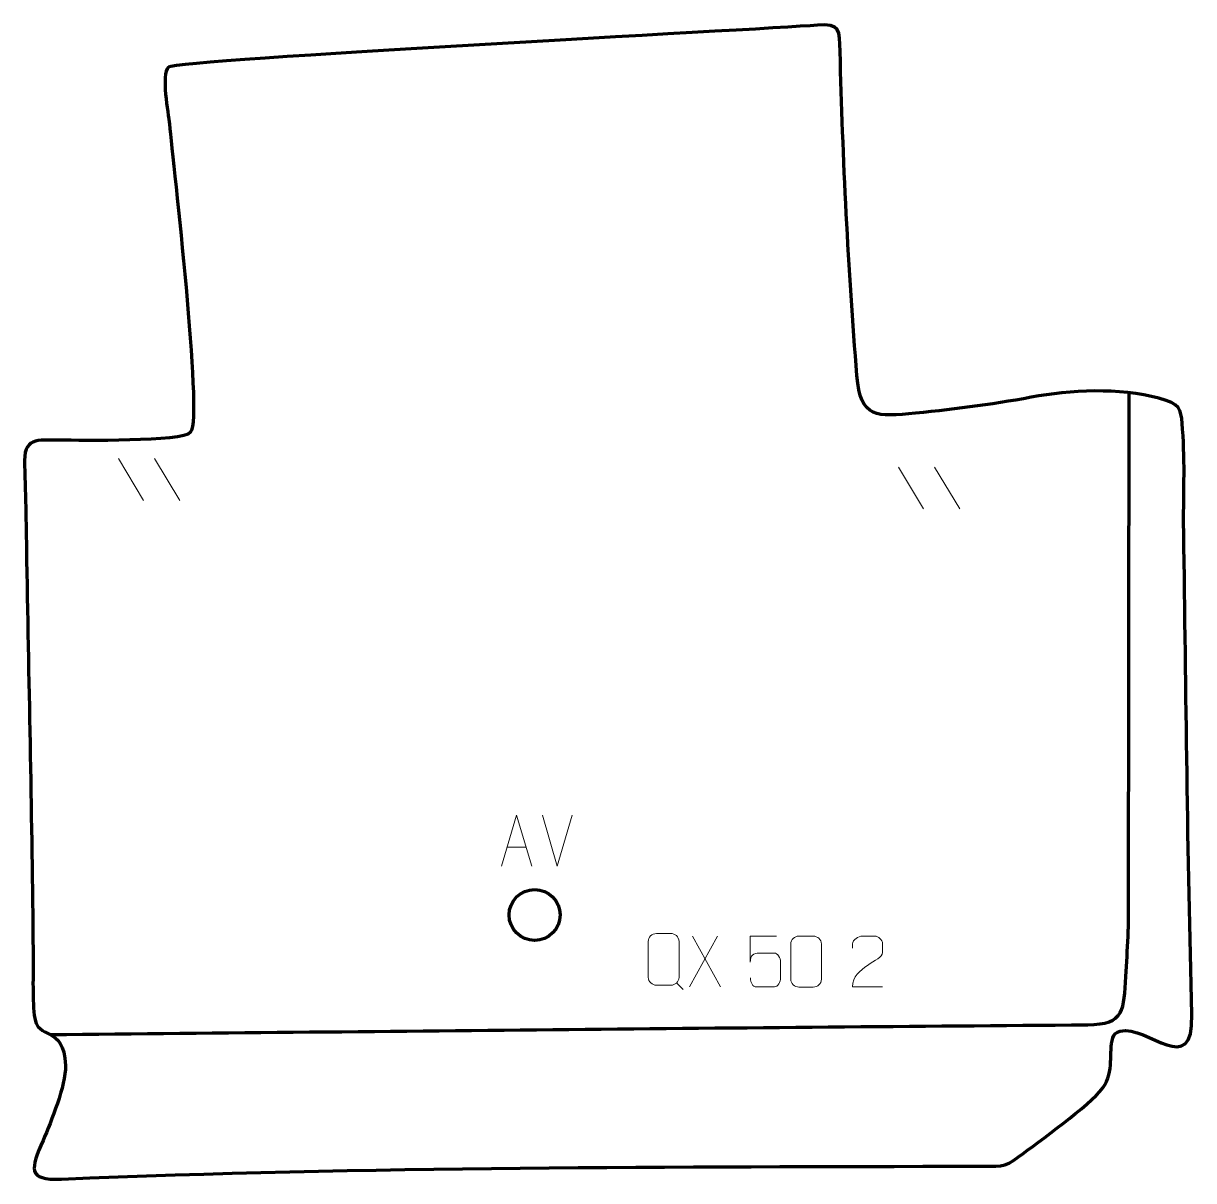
# Model space of a CAD drawing. Header units: millimetres. Extents: x -560 to 15, y 133 to 702.
import ezdxf

# ---------------------------------------------------------------- set-up
doc = ezdxf.new("R2010")
doc.units = ezdxf.units.MM
doc.header["$MEASUREMENT"] = 0
doc.layers.add('layer 2', color=7, linetype='Continuous')
doc.layers.add('layer 3', color=7, linetype='Continuous')

msp = doc.modelspace()

# ---------------------------------------------------------------- linework, layer by layer
at = {"layer": 'layer 2', "color": 142, "lineweight": 200}
msp.add_ellipse((-309.0623, 263.9571), major_axis=(0, 12.5), ratio=1, dxfattribs=at)
at = {"layer": 'layer 2', "color": 140, "lineweight": 158}
msp.add_open_spline([(-547.1565, 205.1353), (-377.1679, 206.7889), (-207.2131, 208.6561), (-37.2188, 209.9436), (-37.2188, 209.9436), (-18.8089, 210.083), (-19.5253, 217.5081), (-18.4453, 233.7272), (-18.4453, 233.7272), (-18.0096, 240.2696), (-17.7245, 246.804), (-17.3934, 253.3508), (-17.3934, 253.3508), (-17.2903, 255.3428), (-17.1925, 257.335), (-17.0956, 259.3274), (-17.0956, 259.3274), (-17.0956, 259.3274), (-16.7496, 520.665), (-16.7496, 520.665)], degree=3, knots=[0, 0, 0, 0, 0.16666667, 0.16666667, 0.16666667, 0.16666667, 0.33333333, 0.33333333, 0.33333333, 0.33333333, 0.5, 0.5, 0.5, 0.5, 0.66666667, 0.66666667, 0.66666667, 0.66666667, 1, 1, 1, 1], dxfattribs=at)
at = {"layer": 'layer 3', "color": 242, "lineweight": 158}
msp.add_open_spline([(-488.5551, 652.6736), (-489.0491, 658.0837), (-492.8373, 677.2556), (-488.9992, 680.6559), (-488.9992, 680.6559), (-484.7338, 684.4346), (-199.4074, 699.0731), (-170.0799, 701.3557), (-170.0799, 701.3557), (-158.9169, 702.2245), (-159.1377, 698.9391), (-158.8902, 688.4462), (-158.8902, 688.4462), (-157.6625, 636.4046), (-154.7687, 580.8318), (-150.6533, 529.1153), (-150.6533, 529.1153), (-148.9454, 507.653), (-140.8114, 508.862), (-121.8015, 510.6154), (-121.8015, 510.6154), (-101.0996, 512.6325), (-81.6379, 515.2458), (-61.1907, 519.133), (-61.1907, 519.133), (-41.8734, 522.3121), (-17.3593, 523.0321), (1.3885, 516.8333), (1.3885, 516.8333), (9.1635, 514.2625), (8.7639, 510.8382), (9.4215, 502.6808), (9.4215, 502.6808), (10.7721, 485.9283), (9.7468, 469.1079), (9.9665, 452.387), (9.9665, 452.387), (11.1668, 373.2219), (11.8343, 294.1246), (13.9711, 214.9721), (13.9711, 214.9721), (14.8363, 182.9237), (-7.8589, 210.059), (-21.2189, 206.8643), (-21.2189, 206.8643), (-23.5053, 206.3176), (-24.0277, 205.4475), (-24.918, 203.467), (-24.918, 203.467), (-27.0854, 196.4833), (-23.8105, 187.2028), (-29.8235, 178.9397), (-29.8235, 178.9397), (-36.2342, 170.1301), (-61.3357, 152.5718), (-71.1553, 144.956), (-71.1553, 144.956), (-78.0366, 139.549), (-81.7727, 140.4615), (-90.3875, 140.4394), (-90.3875, 140.4394), (-238.9121, 140.0597), (-393.2985, 140.3329), (-541.5965, 134.0766), (-541.5965, 134.0766), (-558.837, 133.3492), (-556.5414, 139.33), (-550.6536, 153.0287), (-550.6536, 153.0287), (-546.587, 162.7643), (-539.5436, 179.6147), (-539.5517, 189.9466), (-539.5517, 189.9466), (-540.5267, 210.8598), (-553.5911, 201.2401), (-554.9834, 214.6445), (-554.9834, 214.6445), (-555.9293, 223.751), (-555.4511, 236.7618), (-555.5379, 246.3146), (-555.5379, 246.3146), (-556.1192, 310.2162), (-557.6125, 374.227), (-558.6984, 438.1337), (-558.6984, 438.1337), (-558.9643, 453.7842), (-559.1604, 469.2674), (-559.7604, 484.9162), (-559.7604, 484.9162), (-560.2985, 498.948), (-554.028, 497.3349), (-541.9485, 497.3183), (-541.9485, 497.3183), (-533.0105, 497.2907), (-481.7349, 496.3674), (-478.116, 501.2057), (-478.116, 501.2057), (-472.1119, 509.2331), (-486.6687, 632.9524), (-488.5551, 652.6736)], degree=3, knots=[0, 0, 0, 0, 0.03846154, 0.03846154, 0.03846154, 0.03846154, 0.07692308, 0.07692308, 0.07692308, 0.07692308, 0.11538462, 0.11538462, 0.11538462, 0.11538462, 0.15384615, 0.15384615, 0.15384615, 0.15384615, 0.19230769, 0.19230769, 0.19230769, 0.19230769, 0.23076923, 0.23076923, 0.23076923, 0.23076923, 0.26923077, 0.26923077, 0.26923077, 0.26923077, 0.30769231, 0.30769231, 0.30769231, 0.30769231, 0.34615385, 0.34615385, 0.34615385, 0.34615385, 0.38461538, 0.38461538, 0.38461538, 0.38461538, 0.42307692, 0.42307692, 0.42307692, 0.42307692, 0.46153846, 0.46153846, 0.46153846, 0.46153846, 0.5, 0.5, 0.5, 0.5, 0.53846154, 0.53846154, 0.53846154, 0.53846154, 0.57692308, 0.57692308, 0.57692308, 0.57692308, 0.61538462, 0.61538462, 0.61538462, 0.61538462, 0.65384615, 0.65384615, 0.65384615, 0.65384615, 0.69230769, 0.69230769, 0.69230769, 0.69230769, 0.73076923, 0.73076923, 0.73076923, 0.73076923, 0.76923077, 0.76923077, 0.76923077, 0.76923077, 0.80769231, 0.80769231, 0.80769231, 0.80769231, 0.84615385, 0.84615385, 0.84615385, 0.84615385, 0.88461538, 0.88461538, 0.88461538, 0.88461538, 0.92307692, 0.92307692, 0.92307692, 0.92307692, 1, 1, 1, 1], dxfattribs=at)
at = {"layer": 'layer 3', "color": 250, "lineweight": 9}
for points in [[(-513.5748, 488.2936), (-513.5748, 488.2936), (-501.2105, 467.7493), (-501.2105, 467.7493)], [(-495.8449, 488.2936), (-495.8449, 488.2936), (-483.4806, 467.7493), (-483.4806, 467.7493)], [(-130.1962, 484.0603), (-130.1962, 484.0603), (-117.8319, 463.516), (-117.8319, 463.516)], [(-112.4663, 484.0603), (-112.4663, 484.0603), (-100.102, 463.516), (-100.102, 463.516)], [(-297.9291, 287.9677), (-297.9291, 287.9677), (-305.2509, 312.9213), (-305.2509, 312.9213)], [(-290.6072, 312.9213), (-290.6072, 312.9213), (-297.929, 287.9677), (-297.929, 287.9677)], [(-322.566, 297.2244), (-322.566, 297.2244), (-313.0703, 297.2244), (-313.0703, 297.2244)], [(-219.2075, 253.5287), (-219.2075, 253.5287), (-232.9481, 228.6329), (-232.9481, 228.6329)], [(-231.4935, 253.5287), (-231.4935, 253.5287), (-217.7529, 228.5752), (-217.7529, 228.5752)], [(-239.2764, 230.5043), (-239.2764, 230.5043), (-236.0662, 227.2974), (-236.0662, 227.2974)]]:
    msp.add_open_spline(points, degree=3, dxfattribs=at)
for points, knots in [([(-325.2886, 287.975), (-325.2886, 287.975), (-317.9176, 312.9285), (-317.9176, 312.9285), (-317.9176, 312.9285), (-317.9176, 312.9285), (-310.3477, 287.975), (-310.3477, 287.975)], [0, 0, 0, 0, 0.33333333, 0.33333333, 0.33333333, 0.33333333, 1, 1, 1, 1]), ([(-249.2065, 254.8057), (-246.8387, 254.8057), (-244.4707, 254.8057), (-242.1027, 254.8057), (-242.1027, 254.8057), (-240.1209, 254.8419), (-238.0936, 253.3234), (-238.0665, 250.8418), (-238.0665, 250.8418), (-238.0668, 244.9912), (-238.0668, 239.1403), (-238.0665, 233.2889), (-238.0665, 233.2889), (-238.2087, 230.9236), (-239.9162, 229.4173), (-242.1027, 229.4063), (-242.1027, 229.4063), (-244.4767, 229.4068), (-246.8505, 229.4068), (-249.224, 229.4063), (-249.224, 229.4063), (-251.1839, 229.2991), (-253.1917, 231.2176), (-253.1802, 233.2713), (-253.1802, 233.2713), (-253.1799, 239.1453), (-253.1799, 245.0191), (-253.1802, 250.8925), (-253.1802, 250.8925), (-253.1759, 253.0691), (-251.3977, 254.8194), (-249.2065, 254.8057)], [0, 0, 0, 0, 0.11111111, 0.11111111, 0.11111111, 0.11111111, 0.22222222, 0.22222222, 0.22222222, 0.22222222, 0.33333333, 0.33333333, 0.33333333, 0.33333333, 0.44444444, 0.44444444, 0.44444444, 0.44444444, 0.55555556, 0.55555556, 0.55555556, 0.55555556, 0.66666667, 0.66666667, 0.66666667, 0.66666667, 0.77777778, 0.77777778, 0.77777778, 0.77777778, 1, 1, 1, 1]), ([(-190.1912, 253.4683), (-190.1912, 253.4683), (-203.0429, 253.4683), (-203.0429, 253.4683), (-203.0429, 253.4683), (-203.0426, 249.2377), (-203.0426, 245.0068), (-203.0429, 240.7756), (-203.0429, 240.7756), (-203.0432, 244.0857), (-201.4122, 245.1575), (-198.6002, 245.218), (-198.6002, 245.218), (-196.1606, 245.2183), (-193.7211, 245.2183), (-191.2819, 245.218), (-191.2819, 245.218), (-189.6321, 245.2248), (-188.1572, 242.8443), (-188.1287, 240.7756), (-188.1287, 240.7756), (-188.129, 238.1883), (-188.129, 235.6007), (-188.1287, 233.013), (-188.1287, 233.013), (-188.0825, 231.0536), (-189.5819, 228.6173), (-191.2078, 228.5588), (-191.2078, 228.5588), (-193.1643, 228.5591), (-198.0593, 228.5591), (-200.0163, 228.5588), (-200.0163, 228.5588), (-201.8618, 228.55), (-202.9689, 230.5148), (-202.9897, 233.0659)], [0, 0, 0, 0, 0.1, 0.1, 0.1, 0.1, 0.2, 0.2, 0.2, 0.2, 0.3, 0.3, 0.3, 0.3, 0.4, 0.4, 0.4, 0.4, 0.5, 0.5, 0.5, 0.5, 0.6, 0.6, 0.6, 0.6, 0.7, 0.7, 0.7, 0.7, 0.8, 0.8, 0.8, 0.8, 1, 1, 1, 1]), ([(-179.166, 253.5128), (-176.7999, 253.5128), (-174.4334, 253.5128), (-172.0669, 253.5128), (-172.0669, 253.5128), (-170.0864, 253.5484), (-168.0604, 252.0541), (-168.0333, 249.612), (-168.0333, 249.612), (-168.0337, 243.8546), (-168.0337, 238.0968), (-168.0333, 232.3386), (-168.0333, 232.3386), (-168.1754, 230.011), (-169.8818, 228.5287), (-172.0669, 228.5179), (-172.0669, 228.5179), (-174.4393, 228.5183), (-176.8117, 228.5183), (-179.1837, 228.5179), (-179.1837, 228.5179), (-181.1422, 228.4123), (-183.1486, 230.3002), (-183.1372, 232.3212), (-183.1372, 232.3212), (-183.1368, 238.1018), (-183.1368, 243.8821), (-183.1372, 249.6619), (-183.1372, 249.6619), (-183.1329, 251.8039), (-181.3558, 253.5264), (-179.166, 253.5128)], [0, 0, 0, 0, 0.11111111, 0.11111111, 0.11111111, 0.11111111, 0.22222222, 0.22222222, 0.22222222, 0.22222222, 0.33333333, 0.33333333, 0.33333333, 0.33333333, 0.44444444, 0.44444444, 0.44444444, 0.44444444, 0.55555556, 0.55555556, 0.55555556, 0.55555556, 0.66666667, 0.66666667, 0.66666667, 0.66666667, 0.77777778, 0.77777778, 0.77777778, 0.77777778, 1, 1, 1, 1]), ([(-138.0331, 228.5926), (-142.9475, 228.5929), (-147.8619, 228.5929), (-152.776, 228.5926), (-152.776, 228.5926), (-152.776, 238.5249), (-138.125, 241.1661), (-138.0331, 245.4764), (-138.0331, 245.4764), (-138.0334, 246.9005), (-138.0334, 248.3242), (-138.0331, 249.7475), (-138.0331, 249.7475), (-138.05, 251.8246), (-140.1728, 253.5494), (-141.8438, 253.5667), (-141.8438, 253.5667), (-143.917, 253.5663), (-145.9899, 253.5663), (-148.0623, 253.5667), (-148.0623, 253.5667), (-149.8844, 253.5832), (-152.7091, 251.7911), (-152.776, 249.6975), (-152.776, 249.6975), (-152.776, 249.6975), (-152.776, 247.6427), (-152.776, 247.6427)], [0, 0, 0, 0, 0.125, 0.125, 0.125, 0.125, 0.25, 0.25, 0.25, 0.25, 0.375, 0.375, 0.375, 0.375, 0.5, 0.5, 0.5, 0.5, 0.625, 0.625, 0.625, 0.625, 0.75, 0.75, 0.75, 0.75, 1, 1, 1, 1])]:
    msp.add_open_spline(points, degree=3, knots=knots, dxfattribs=at)

doc.saveas('drawing.dxf')
